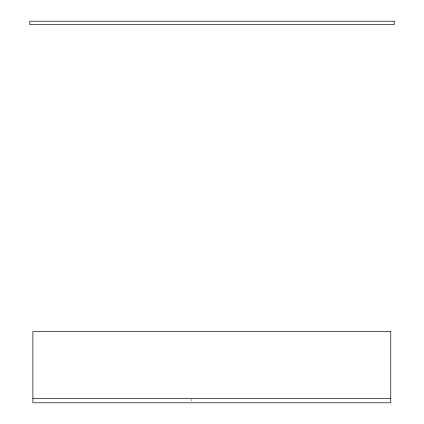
<?xml version="1.0" encoding="UTF-8"?>
<svg xmlns="http://www.w3.org/2000/svg" width="424" height="424" viewBox="0 0 424 424"><rect width="100%" height="100%" fill="white"/><g stroke="black" fill="none" stroke-linecap="round" stroke-linejoin="round"><path stroke-width="0.32" stroke-dasharray="2.12 1.59" d="M191.372 398.968L191.372 402.164"/><path stroke-width="0.64" d="M32.886 398.332L390.769 398.332M394.203 21.2L29.797 21.2L29.797 24.64L394.203 24.64L394.203 21.2M390.769 331.637L32.886 331.637L32.886 402.8L390.769 402.8L390.769 331.637"/></g></svg>
